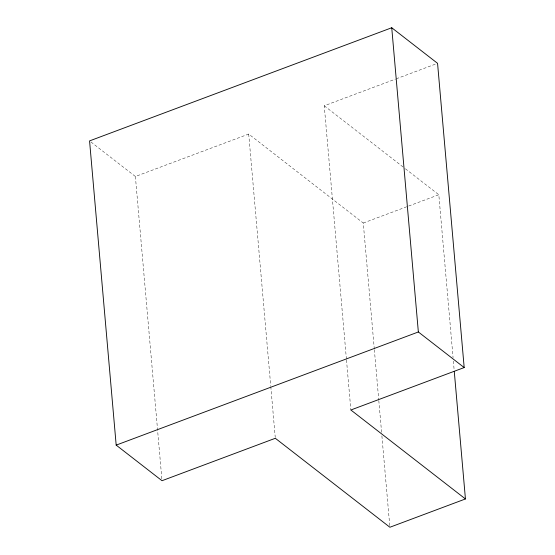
<?xml version="1.0" encoding="UTF-8"?>
<svg xmlns="http://www.w3.org/2000/svg" width="555" height="555" viewBox="0 0 555 555"><rect width="100%" height="100%" fill="white"/><g stroke="black" fill="none" stroke-linecap="round" stroke-linejoin="round"><path stroke-width="0.42" stroke-dasharray="2.77 2.08" d="M90.937 141.962L135.392 176.49L248.709 134.06L363.275 223.027L374.285 348.852M346.417 359.147L324.252 105.769L395.479 79.101M396.284 78.796L435.946 63.943M363.275 223.027L438.818 194.743L453.067 357.621M324.252 105.769L404.72 168.262M405.4 168.789L438.818 194.743M453.373 361.069L454.122 369.685M374.361 349.712L378.732 399.697M378.808 400.564L381.597 432.449M381.896 435.897L389.894 527.25M346.493 360.008L350.864 409.992M248.709 134.06L270.722 385.711M270.798 386.571L275.245 437.416M135.392 176.49L161.859 478.986"/><path stroke-width="0.83" d="M465.437 498.959L350.864 409.992L464.181 367.563L437.562 63.339L391.74 27.75L89.563 140.901L116.182 445.124L162.011 480.713L275.322 438.284L389.894 527.25L465.437 498.959L454.274 371.413M116.182 445.124L418.352 331.973L464.181 367.563M391.74 27.75L418.352 331.973"/></g></svg>
